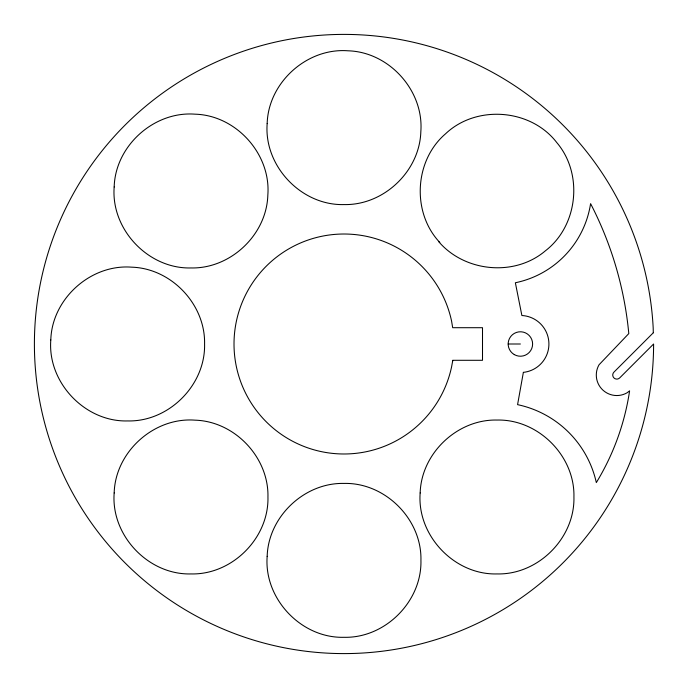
<?xml version="1.0" encoding="UTF-8"?>
<svg xmlns="http://www.w3.org/2000/svg" width="688" height="688" viewBox="0 0 688 688"><rect width="100%" height="100%" fill="white"/><g stroke="black" fill="none" stroke-linecap="round" stroke-linejoin="round"><path stroke-width="1.03" d="M508.165 344L520.395 344M438.591 241.522C464.632 272.061 514.624 277.015 545.412 250.802C578.015 225.724 583.458 173.892 556.79 142.588C530.878 108.756 476.397 104.473 445.514 133.833C414.271 160.579 411.544 212.626 439.813 242.486M50.8 339.975C47.42 382.451 85.037 422.097 127.633 420.936C168.749 421.968 205.6 385.117 204.577 344C205.488 304.354 171.303 268.329 131.657 267.168C90.653 263.986 51.927 298.859 50.8 339.975M114.174 186.981C110.794 229.457 148.41 269.103 191.006 267.95C230.661 268.862 266.695 234.685 267.838 195.031C271.02 154.026 236.147 115.3 195.031 114.174C154.026 110.992 115.3 145.865 114.174 186.981M114.174 492.969C110.794 535.445 148.41 575.091 191.006 573.93C232.123 574.962 268.974 538.111 267.95 496.994C268.862 457.339 234.685 421.305 195.031 420.162C154.026 416.98 115.3 451.853 114.174 492.969M267.168 123.608C263.788 166.083 301.404 205.729 344 204.577C383.646 205.488 419.671 171.303 420.832 131.657C424.014 90.653 389.141 51.927 348.025 50.8C307.02 47.618 268.286 82.5 267.168 123.608M267.168 556.343C263.788 598.818 301.404 638.455 344 637.303C385.117 638.335 421.968 601.484 420.936 560.367C421.968 519.251 385.117 482.4 344 483.423C304.354 482.512 268.329 516.697 267.168 556.343M420.162 492.969C416.782 535.445 454.398 575.091 496.994 573.93C538.111 574.962 574.962 538.111 573.93 496.994C574.962 455.877 538.111 419.026 496.994 420.05C457.339 419.138 421.305 453.315 420.162 492.969M523.37 372.363L517.574 404.647A102.331 102.331 0 0 1 596.324 482.598A246.046 246.046 0 0 0 629.606 390.844L627.06 392.796A20.511 20.511 0 0 1 599.042 364.778L628.798 333.577A355.077 355.077 0 0 0 590.588 203.639A95.632 95.632 0 0 1 515.364 282.759L521.882 315.517A28.518 28.518 0 0 1 548.904 343.252A28.518 28.518 0 0 1 523.37 372.363M452.687 360.942L451.586 366.867A109.994 109.994 0 0 1 282.493 435.186A109.994 109.994 0 0 1 282.493 252.814A109.994 109.994 0 0 1 451.586 321.133L452.687 327.703L482.503 327.703L482.503 360.297L452.687 360.297L452.687 360.942M653.308 332.768L613.928 372.148A4.076 4.076 0 0 0 613.928 377.91A4.076 4.076 0 0 0 619.69 377.91L653.6 344A309.6 309.6 0 0 1 193.904 614.78A309.6 309.6 0 0 1 179.938 81.442A309.6 309.6 0 0 1 653.179 327.798L653.308 332.768M514.28 354.587A12.221 12.221 0 0 0 532.615 344A12.221 12.221 0 0 0 514.28 333.413A12.221 12.221 0 0 0 514.28 354.587"/></g></svg>
